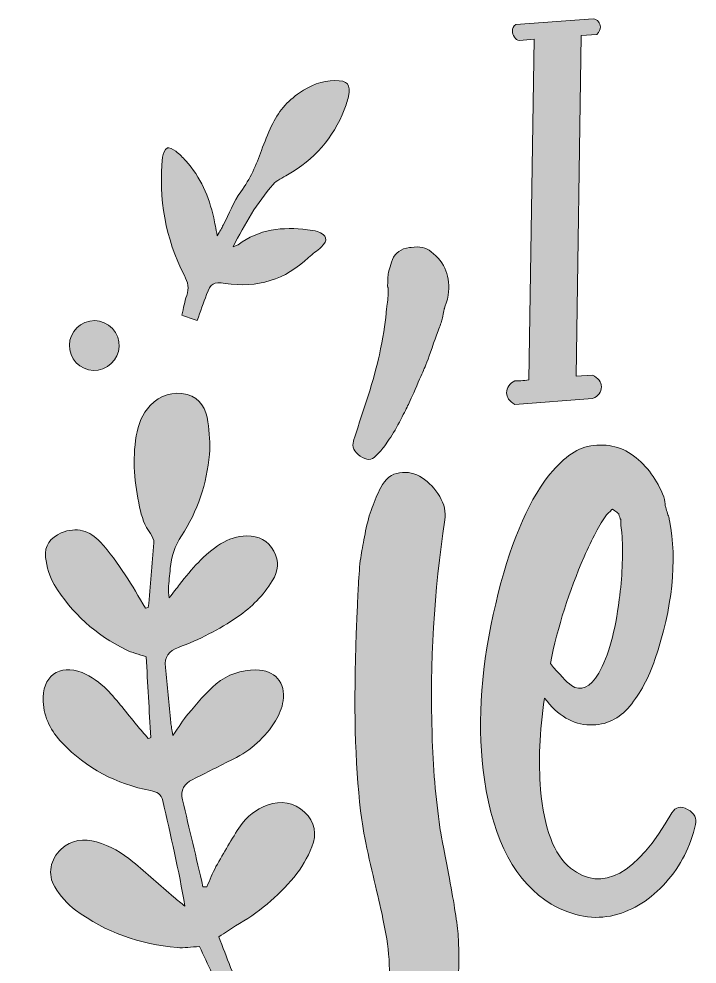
# Model space of a CAD drawing. Header units: inches. Extents: x 221 to 859, y -1029 to -51.
# Drawn here: x 227.2 to 500.1, y -435.4 to -54.8 of the extents above; entities that cross this region are included whole.
import ezdxf

# ---------------------------------------------------------------- set-up
doc = ezdxf.new("R2010")
doc.units = ezdxf.units.IN
doc.header["$MEASUREMENT"] = 0
doc.layers.add('Layer 1', color=7, linetype='Continuous')

# ---------------------------------------------------------------- blocks, each defined once
blk = doc.blocks.new('block 2')
at = {"layer": 'Layer 1', "true_color": 0xffffff}
h = blk.add_hatch(color=7, dxfattribs=at)
h.dxf.hatch_style = 2
edge = h.paths.add_edge_path()
edge.add_spline(control_points=[(426.79, -210.06), (426.79, -210.06), (458.1, -207.71), (458.1, -207.71), (460.45, -206.67), (461.62, -205.07), (461.62, -202.92), (461.62, -200.96), (460.41, -199.4), (458, -198.22), (458, -198.22), (451.45, -198.62), (451.45, -198.62), (451.45, -198.62), (453.5, -61.54), (453.5, -61.54), (453.5, -61.54), (459.76, -61.06), (459.76, -61.06), (460.74, -60.01), (461.23, -59), (461.23, -58.02), (461.23, -57.24), (460.97, -56.54), (460.45, -55.92), (459.92, -55.3), (459.21, -54.93), (458.29, -54.79), (458.29, -54.79), (427.18, -57.04), (427.18, -57.04), (426.27, -57.76), (425.81, -58.64), (425.81, -59.69), (425.81, -60.53), (426.07, -61.35), (426.59, -62.13), (427.12, -62.91), (427.8, -63.37), (428.65, -63.5), (428.65, -63.5), (434.52, -62.91), (434.52, -62.91), (434.52, -62.91), (432.46, -200.18), (432.46, -200.18), (430.05, -200.44), (428.16, -200.57), (426.79, -200.57), (425.81, -201.03), (425.01, -201.68), (424.39, -202.53), (423.77, -203.38), (423.46, -204.32), (423.46, -205.37), (423.46, -207.19), (424.57, -208.76), (426.79, -210.06)], knot_values=[0, 0, 0, 0, 1, 1, 1, 2, 2, 2, 3, 3, 3, 4, 4, 4, 5, 5, 5, 6, 6, 6, 7, 7, 7, 8, 8, 8, 9, 9, 9, 10, 10, 10, 11, 11, 11, 12, 12, 12, 13, 13, 13, 14, 14, 14, 15, 15, 15, 16, 16, 16, 17, 17, 17, 18, 18, 18, 19, 19, 19, 19], degree=3, periodic=1)
h = blk.add_hatch(color=7, dxfattribs=at)
h.dxf.hatch_style = 2
edge = h.paths.add_edge_path()
edge.add_spline(control_points=[(294.73, -166.19), (293.9, -168.55), (293.5, -171.07), (292.75, -174.16), (294.79, -174.87), (296.69, -175.52), (298.91, -176.29), (300.3, -172.45), (301.45, -169.12), (302.71, -165.84), (304.49, -161.23), (305.41, -160.53), (310.28, -161.28), (323.19, -163.27), (334.33, -159.86), (343.8, -150.85), (345.38, -149.35), (347.29, -148.18), (348.88, -146.68), (351.77, -143.94), (351.2, -141.7), (347.34, -140.45), (346.07, -140.04), (344.7, -139.87), (343.37, -139.7), (333.34, -138.41), (323.8, -139.47), (315.4, -145.74), (315.04, -146.01), (314.53, -146.08), (313.37, -146.53), (318.18, -137.28), (323.06, -128.86), (329.49, -121.47), (330.98, -119.77), (333.32, -118.77), (335.36, -117.59), (345.97, -111.45), (353.68, -102.8), (358.17, -91.35), (358.84, -89.63), (359.42, -87.84), (359.81, -86.04), (360.86, -81.13), (359.52, -79.57), (354.36, -79.64), (349.12, -79.71), (344.43, -81.58), (340.19, -84.5), (335.23, -87.92), (331.4, -92.4), (328.88, -97.9), (327.41, -101.12), (326.02, -104.4), (324.85, -107.75), (322.78, -113.67), (320.26, -119.25), (316.49, -124.41), (313.55, -128.45), (311.76, -133.34), (309.43, -137.83), (308.82, -139.02), (308.13, -140.16), (307.01, -142.15), (306.44, -139.19), (306.06, -137.03), (305.59, -134.89), (303.7, -126.34), (300.3, -118.52), (294.36, -111.96), (293.12, -110.58), (291.82, -109.22), (290.35, -108.11), (289.36, -107.36), (287.46, -106.34), (286.95, -106.73), (285.93, -107.5), (285.18, -109.12), (285.04, -110.47), (283.31, -127.19), (286.12, -143.15), (293.79, -158.11), (295.22, -160.91), (295.77, -163.25), (294.73, -166.19)], knot_values=[0, 0, 0, 0, 1, 1, 1, 2, 2, 2, 3, 3, 3, 4, 4, 4, 5, 5, 5, 6, 6, 6, 7, 7, 7, 8, 8, 8, 9, 9, 9, 10, 10, 10, 11, 11, 11, 12, 12, 12, 13, 13, 13, 14, 14, 14, 15, 15, 15, 16, 16, 16, 17, 17, 17, 18, 18, 18, 19, 19, 19, 20, 20, 20, 21, 21, 21, 22, 22, 22, 23, 23, 23, 24, 24, 24, 25, 25, 25, 26, 26, 26, 27, 27, 27, 28, 28, 28, 28], degree=3, periodic=1)
h = blk.add_hatch(color=7, dxfattribs=at)
h.dxf.hatch_style = 2
edge = h.paths.add_edge_path()
edge.add_spline(control_points=[(364.59, -230.87), (367.08, -232.64), (369.18, -232.61), (370.88, -230.77), (372.58, -228.93), (373.44, -228.01), (373.44, -228.01), (373.44, -228.01), (374.19, -226.97), (375.7, -224.87), (377.2, -222.77), (378.75, -220.22), (380.32, -217.2), (381.89, -214.19), (383.01, -211.99), (383.66, -210.61), (384.32, -209.24), (385.53, -206.55), (387.3, -202.55), (389.07, -198.55), (390.08, -196.23), (390.35, -195.57), (391.14, -194), (392.38, -190.59), (394.09, -185.34), (394.35, -184.56), (394.87, -183.15), (395.66, -181.12), (396.44, -179.09), (397.03, -177.41), (397.43, -176.1), (397.56, -175.58), (397.72, -174.79), (397.92, -173.74), (398.12, -172.69), (398.28, -171.91), (398.41, -171.38), (398.41, -171.38), (398.41, -171.78), (398.41, -171.78), (398.41, -171.78), (398.8, -170.4), (398.8, -170.4), (398.8, -170.4), (399.2, -169.22), (399.2, -169.22), (399.59, -168.17), (399.85, -167.12), (399.98, -166.07), (401.03, -158.73), (398.74, -152.9), (393.1, -148.57), (391.14, -146.87), (388.45, -146.28), (385.04, -146.8), (385.04, -146.8), (384.45, -146.8), (384.45, -146.8), (380.91, -147.33), (378.62, -148.97), (377.57, -151.72), (376.52, -154.6), (375.93, -156.7), (375.8, -158.01), (375.67, -158.93), (375.6, -160.37), (375.6, -162.34), (375.6, -162.86), (375.67, -163.12), (375.8, -163.12), (375.93, -164.44), (375.83, -166.34), (375.5, -168.83), (375.17, -171.32), (375.01, -172.83), (375.01, -173.35), (374.62, -177.81), (373.7, -183.38), (372.26, -190.06), (371.47, -194), (369.9, -199.77), (367.54, -207.37), (364.13, -217.72), (362.23, -223.56), (361.84, -224.87), (361.18, -227.1), (362.1, -229.1), (364.59, -230.87)], knot_values=[0, 0, 0, 0, 1, 1, 1, 2, 2, 2, 3, 3, 3, 4, 4, 4, 5, 5, 5, 6, 6, 6, 7, 7, 7, 8, 8, 8, 9, 9, 9, 10, 10, 10, 11, 11, 11, 12, 12, 12, 13, 13, 13, 14, 14, 14, 15, 15, 15, 16, 16, 16, 17, 17, 17, 18, 18, 18, 19, 19, 19, 20, 20, 20, 21, 21, 21, 22, 22, 22, 23, 23, 23, 24, 24, 24, 25, 25, 25, 26, 26, 26, 27, 27, 27, 28, 28, 28, 29, 29, 29, 29], degree=3, periodic=1)
h = blk.add_hatch(color=7, dxfattribs=at)
h.dxf.hatch_style = 2
edge = h.paths.add_edge_path()
edge.add_spline(control_points=[(261.04, -195.67), (266.16, -193.72), (268.8, -188.01), (266.96, -182.89), (265.06, -177.62), (258.92, -174.89), (253.75, -177.02), (248.72, -179.09), (246.19, -184.95), (248.17, -189.96), (250.18, -195.05), (255.95, -197.61), (261.04, -195.67)], knot_values=[0, 0, 0, 0, 1, 1, 1, 2, 2, 2, 3, 3, 3, 4, 4, 4, 4], degree=3, periodic=1)
h = blk.add_hatch(color=7, dxfattribs=at)
h.dxf.hatch_style = 2
edge = h.paths.add_edge_path()
edge.add_spline(control_points=[(274.66, -339.15), (270.66, -334.36), (266.94, -329.29), (262.57, -324.86), (259.79, -322.05), (256.32, -319.52), (252.68, -318.03), (243.46, -314.25), (236.33, -319.73), (236.94, -329.7), (237.35, -336.23), (240.13, -341.73), (244.61, -346.37), (254.42, -356.53), (266.33, -362.91), (280.16, -365.57), (282.77, -366.07), (284.46, -366.79), (285.1, -369.63), (288.26, -383.59), (291.56, -397.53), (294.03, -412.1), (292.53, -410.89), (291, -409.71), (289.54, -408.45), (284.04, -403.71), (278.67, -398.82), (273.04, -394.23), (268.71, -390.69), (263.95, -387.73), (258.46, -386.23), (253.27, -384.82), (248.4, -385.25), (244.25, -389.11), (239.9, -393.17), (238.52, -399.31), (241.67, -404.34), (243.87, -407.83), (246.7, -411.23), (250, -413.67), (262.09, -422.64), (275.88, -427.46), (290.85, -428.76), (293.67, -429), (296.55, -428.52), (299.93, -428.34), (303.15, -435.34), (306.52, -442.66), (310.08, -450.38), (312.24, -450), (314.31, -449.64), (317.13, -449.15), (313.9, -440.72), (310.85, -432.74), (307.66, -424.41), (310.2, -422.76), (312.23, -421.31), (314.37, -420.07), (323.38, -414.86), (331.35, -408.33), (337.95, -400.34), (340.92, -396.76), (343.37, -392.55), (345.14, -388.24), (347.19, -383.24), (346.37, -378.14), (342.17, -374.26), (337.81, -370.24), (332.74, -369.31), (327.12, -371.46), (322.71, -373.14), (319, -375.89), (316.41, -379.68), (312.81, -384.96), (309.67, -390.57), (306.52, -396.15), (305.06, -398.74), (304.04, -401.59), (302.83, -404.32), (302.32, -404.3), (301.81, -404.29), (301.29, -404.27), (298.55, -392.61), (295.82, -380.95), (293.05, -369.29), (292.13, -365.38), (293.63, -362.8), (297.15, -361.07), (302.61, -358.39), (307.99, -355.56), (313.44, -352.86), (320.59, -349.31), (326.34, -344.16), (330.51, -337.42), (331.98, -335.04), (333.11, -332.21), (333.53, -329.46), (334.67, -322.02), (330.17, -316.94), (322.6, -316.93), (316.67, -316.93), (311.08, -318.8), (306.63, -322.55), (302.43, -326.11), (298.9, -330.49), (295.29, -334.7), (293.23, -337.1), (291.6, -339.87), (289.2, -343.3), (288.8, -340.92), (288.47, -339.52), (288.33, -338.11), (287.6, -330.72), (287, -323.31), (286.18, -315.93), (285.7, -311.69), (287.54, -309.34), (291.39, -307.89), (299.8, -304.73), (307.81, -300.72), (315.23, -295.62), (320.87, -291.75), (325.53, -286.93), (329.18, -281.11), (331.66, -277.18), (331.97, -273.21), (329.81, -269.11), (327.51, -264.75), (323.64, -263), (318.92, -262.99), (315.12, -262.98), (311.64, -264.16), (308.4, -266.21), (301.7, -270.44), (296.67, -276.33), (291.9, -282.5), (290.67, -284.1), (289.44, -285.71), (287.72, -287.96), (287.54, -286.25), (287.29, -285.21), (287.36, -284.19), (287.53, -281.49), (287.87, -278.81), (288.11, -276.12), (288.52, -271.34), (289.95, -267.07), (292.66, -262.93), (299.14, -253.01), (302.9, -241.96), (303.88, -230.14), (304.23, -225.82), (303.84, -221.38), (303.28, -217.05), (302.63, -211.91), (300.3, -207.48), (294.89, -206.06), (289.23, -204.57), (284.14, -206.37), (280.06, -210.47), (276.72, -213.82), (275.25, -218.18), (274.45, -222.74), (272.76, -232.39), (273.78, -241.92), (275.78, -251.41), (276.59, -255.25), (277.72, -258.89), (280.17, -262.07), (280.94, -263.07), (281.61, -264.54), (281.52, -265.74), (280.89, -274.44), (280.06, -283.13), (279.29, -291.81), (278.9, -291.88), (278.5, -291.95), (278.11, -292.02), (275.42, -287.57), (272.9, -283), (269.98, -278.7), (266.87, -274.11), (263.72, -269.45), (259.95, -265.41), (255.75, -260.93), (250.39, -259.15), (244.26, -261.78), (239.85, -263.67), (237.36, -266.85), (237.97, -271.66), (238.45, -275.41), (239.5, -279.42), (241.45, -282.61), (248.45, -294.12), (258.22, -302.85), (270.32, -308.83), (272.71, -310.01), (275.37, -310.63), (278.43, -311.69), (279.04, -322.41), (279.65, -333.28), (280.26, -344.16), (279.92, -344.31), (279.57, -344.46), (279.23, -344.61), (277.7, -342.79), (276.18, -340.97), (274.66, -339.15)], knot_values=[0, 0, 0, 0, 1, 1, 1, 2, 2, 2, 3, 3, 3, 4, 4, 4, 5, 5, 5, 6, 6, 6, 7, 7, 7, 8, 8, 8, 9, 9, 9, 10, 10, 10, 11, 11, 11, 12, 12, 12, 13, 13, 13, 14, 14, 14, 15, 15, 15, 16, 16, 16, 17, 17, 17, 18, 18, 18, 19, 19, 19, 20, 20, 20, 21, 21, 21, 22, 22, 22, 23, 23, 23, 24, 24, 24, 25, 25, 25, 26, 26, 26, 27, 27, 27, 28, 28, 28, 29, 29, 29, 30, 30, 30, 31, 31, 31, 32, 32, 32, 33, 33, 33, 34, 34, 34, 35, 35, 35, 36, 36, 36, 37, 37, 37, 38, 38, 38, 39, 39, 39, 40, 40, 40, 41, 41, 41, 42, 42, 42, 43, 43, 43, 44, 44, 44, 45, 45, 45, 46, 46, 46, 47, 47, 47, 48, 48, 48, 49, 49, 49, 50, 50, 50, 51, 51, 51, 52, 52, 52, 53, 53, 53, 54, 54, 54, 55, 55, 55, 56, 56, 56, 57, 57, 57, 58, 58, 58, 59, 59, 59, 60, 60, 60, 61, 61, 61, 62, 62, 62, 63, 63, 63, 64, 64, 64, 65, 65, 65, 66, 66, 66, 67, 67, 67, 68, 68, 68, 69, 69, 69, 69], degree=3, periodic=1)
h = blk.add_hatch(color=7, dxfattribs=at)
h.dxf.hatch_style = 2
edge = h.paths.add_edge_path()
edge.add_spline(control_points=[(441.47, -411.28), (450.39, -416.26), (458.81, -417.74), (466.74, -415.71), (474.67, -413.68), (481.62, -409.29), (487.59, -402.53), (493.55, -395.78), (497.52, -388.01), (499.48, -379.23), (500.14, -376.74), (499.09, -374.71), (496.34, -373.13), (493.58, -371.56), (491.49, -372.02), (490.04, -374.51), (475.62, -399.42), (461.99, -406.83), (449.14, -396.73), (442.59, -391.49), (438.59, -380.94), (437.15, -365.07), (436.23, -354.19), (436.76, -341.94), (438.72, -328.3), (444.1, -335.38), (450.19, -338.99), (457.01, -339.12), (463.43, -339.25), (468.77, -336.73), (473.04, -331.55), (477.29, -326.37), (480.67, -320.11), (483.16, -312.77), (490.24, -291.79), (492.21, -273.11), (489.06, -256.72), (488.93, -256.2), (488.77, -255.61), (488.57, -254.95), (488.37, -254.3), (488.14, -253.55), (487.88, -252.69), (487.62, -251.84), (487.42, -251.22), (487.29, -250.83), (487.29, -249.91), (487.1, -248.73), (486.7, -247.29), (484.08, -240.34), (480.05, -234.83), (474.61, -230.77), (469.17, -226.71), (462.97, -225.46), (456.03, -227.03), (450.39, -228.34), (444.62, -233), (438.72, -240.99), (430.2, -252.92), (423.32, -270.82), (418.08, -294.68), (412.83, -318.8), (411.65, -340.95), (414.53, -361.14), (418.21, -385.92), (427.19, -402.63), (441.47, -411.28)], knot_values=[0, 0, 0, 0, 1, 1, 1, 2, 2, 2, 3, 3, 3, 4, 4, 4, 5, 5, 5, 6, 6, 6, 7, 7, 7, 8, 8, 8, 9, 9, 9, 10, 10, 10, 11, 11, 11, 12, 12, 12, 13, 13, 13, 14, 14, 14, 15, 15, 15, 16, 16, 16, 17, 17, 17, 18, 18, 18, 19, 19, 19, 20, 20, 20, 21, 21, 21, 22, 22, 22, 22], degree=3, periodic=1)
edge = h.paths.add_edge_path()
edge.add_spline(control_points=[(454.65, -271.47), (457.93, -264), (460.94, -258.36), (463.7, -254.56), (463.7, -254.56), (463.89, -254.17), (463.89, -254.17), (464.15, -254.04), (464.51, -253.74), (464.97, -253.28), (465.43, -252.82), (465.79, -252.47), (466.05, -252.2), (467.5, -253.25), (468.35, -253.84), (468.61, -253.97), (468.61, -254.24), (468.68, -254.56), (468.81, -254.95), (468.94, -255.35), (469.07, -255.68), (469.2, -255.94), (469.2, -256.07), (469.26, -256.2), (469.4, -256.33), (469.4, -256.33), (469.4, -256.72), (469.4, -256.72), (469.4, -257.38), (469.46, -258.4), (469.59, -259.77), (469.72, -261.15), (469.86, -262.17), (469.99, -262.82), (470.38, -271.21), (469.99, -279.8), (468.81, -288.58), (467.23, -301.43), (464.48, -311.32), (460.55, -318.27), (457.01, -324.17), (453.34, -325.81), (449.54, -323.19), (447.57, -321.75), (444.75, -318.8), (441.08, -314.34), (444.1, -299.53), (448.62, -285.24), (454.65, -271.47)], knot_values=[0, 0, 0, 0, 1, 1, 1, 2, 2, 2, 3, 3, 3, 4, 4, 4, 5, 5, 5, 6, 6, 6, 7, 7, 7, 8, 8, 8, 9, 9, 9, 10, 10, 10, 11, 11, 11, 12, 12, 12, 13, 13, 13, 14, 14, 14, 15, 15, 15, 16, 16, 16, 16], degree=3, periodic=1)
h = blk.add_hatch(color=7, dxfattribs=at)
h.dxf.hatch_style = 2
edge = h.paths.add_edge_path()
edge.add_spline(control_points=[(259.39, -517.66), (275.64, -523.82), (292.59, -525.95), (310.22, -524.06), (327.85, -522.15), (344.27, -517.2), (359.48, -509.21), (375.34, -500.82), (387.1, -488.99), (394.77, -473.72), (402.44, -458.44), (405.49, -441.63), (403.92, -423.28), (403.39, -417.64), (402.11, -409.55), (400.08, -398.99), (398.05, -388.44), (396.9, -382.25), (396.64, -380.41), (394.94, -368.61), (393.89, -356.09), (393.49, -342.85), (392.58, -314.27), (394.28, -285.5), (398.61, -256.53), (399.13, -253.38), (398.44, -250.23), (396.54, -247.09), (394.64, -243.94), (392.28, -241.45), (389.46, -239.62), (386.64, -237.78), (383.63, -237.09), (380.42, -237.55), (377.2, -238.01), (374.68, -240.01), (372.85, -243.55), (371.54, -246.04), (370.36, -248.73), (369.31, -251.61), (368.26, -254.5), (367.41, -257.61), (366.75, -260.95), (366.1, -264.3), (365.54, -267.24), (365.08, -269.8), (364.62, -272.36), (364.26, -275.7), (364, -279.83), (363.74, -283.96), (363.58, -287.01), (363.51, -288.97), (363.44, -290.94), (363.31, -294.18), (363.11, -298.71), (362.92, -303.23), (362.82, -306.15), (362.82, -307.46), (361.9, -335.51), (362.69, -358.78), (365.18, -377.26), (365.84, -381.72), (366.85, -387), (368.23, -393.09), (369.6, -399.19), (370.88, -404.69), (372.06, -409.61), (373.24, -414.53), (374.29, -419.74), (375.21, -425.24), (376.12, -430.75), (376.49, -436.29), (376.29, -441.86), (376.09, -447.43), (375.27, -452.77), (373.83, -457.89), (371.86, -464.97), (368.55, -471.39), (363.9, -477.16), (359.25, -482.92), (353.74, -487.64), (347.38, -491.31), (341.03, -494.98), (334.44, -497.97), (327.62, -500.26), (320.81, -502.55), (313.66, -504.23), (306.19, -505.28), (284.16, -508.55), (266.99, -506.13), (254.67, -498), (247.98, -493.54), (243.82, -487.38), (242.18, -479.52), (240.54, -471.65), (242.41, -464.57), (247.78, -458.28), (250.02, -455.79), (249.82, -453.2), (247.2, -450.51), (244.57, -447.82), (241.95, -447.53), (239.33, -449.63), (234.09, -453.95), (230.61, -459.39), (228.91, -465.95), (227.21, -472.5), (227.33, -478.99), (229.3, -485.42), (233.23, -499.83), (243.26, -510.59), (259.39, -517.66)], knot_values=[0, 0, 0, 0, 1, 1, 1, 2, 2, 2, 3, 3, 3, 4, 4, 4, 5, 5, 5, 6, 6, 6, 7, 7, 7, 8, 8, 8, 9, 9, 9, 10, 10, 10, 11, 11, 11, 12, 12, 12, 13, 13, 13, 14, 14, 14, 15, 15, 15, 16, 16, 16, 17, 17, 17, 18, 18, 18, 19, 19, 19, 20, 20, 20, 21, 21, 21, 22, 22, 22, 23, 23, 23, 24, 24, 24, 25, 25, 25, 26, 26, 26, 27, 27, 27, 28, 28, 28, 29, 29, 29, 30, 30, 30, 31, 31, 31, 32, 32, 32, 33, 33, 33, 34, 34, 34, 35, 35, 35, 36, 36, 36, 37, 37, 37, 37], degree=3, periodic=1)
at = {"layer": 'Layer 1', "lineweight": 0}
for points, knots in [([(426.79, -210.06), (426.79, -210.06), (458.1, -207.71), (458.1, -207.71), (460.45, -206.67), (461.62, -205.07), (461.62, -202.92), (461.62, -200.96), (460.41, -199.4), (458, -198.22), (458, -198.22), (451.45, -198.62), (451.45, -198.62), (451.45, -198.62), (453.5, -61.54), (453.5, -61.54), (453.5, -61.54), (459.76, -61.06), (459.76, -61.06), (460.74, -60.01), (461.23, -59), (461.23, -58.02), (461.23, -57.24), (460.97, -56.54), (460.45, -55.92), (459.92, -55.3), (459.21, -54.93), (458.29, -54.79), (458.29, -54.79), (427.18, -57.04), (427.18, -57.04), (426.27, -57.76), (425.81, -58.64), (425.81, -59.69), (425.81, -60.53), (426.07, -61.35), (426.59, -62.13), (427.12, -62.91), (427.8, -63.37), (428.65, -63.5), (428.65, -63.5), (434.52, -62.91), (434.52, -62.91), (434.52, -62.91), (432.46, -200.18), (432.46, -200.18), (430.05, -200.44), (428.16, -200.57), (426.79, -200.57), (425.81, -201.03), (425.01, -201.68), (424.39, -202.53), (423.77, -203.38), (423.46, -204.32), (423.46, -205.37), (423.46, -207.19), (424.57, -208.76), (426.79, -210.06)], [0, 0, 0, 0, 1, 1, 1, 2, 2, 2, 3, 3, 3, 4, 4, 4, 5, 5, 5, 6, 6, 6, 7, 7, 7, 8, 8, 8, 9, 9, 9, 10, 10, 10, 11, 11, 11, 12, 12, 12, 13, 13, 13, 14, 14, 14, 15, 15, 15, 16, 16, 16, 17, 17, 17, 18, 18, 18, 19, 19, 19, 19]), ([(294.73, -166.19), (293.9, -168.55), (293.5, -171.07), (292.75, -174.16), (294.79, -174.87), (296.69, -175.52), (298.91, -176.29), (300.3, -172.45), (301.45, -169.12), (302.71, -165.84), (304.49, -161.23), (305.41, -160.53), (310.28, -161.28), (323.19, -163.27), (334.33, -159.86), (343.8, -150.85), (345.38, -149.35), (347.29, -148.18), (348.88, -146.68), (351.77, -143.94), (351.2, -141.7), (347.34, -140.45), (346.07, -140.04), (344.7, -139.87), (343.37, -139.7), (333.34, -138.41), (323.8, -139.47), (315.4, -145.74), (315.04, -146.01), (314.53, -146.08), (313.37, -146.53), (318.18, -137.28), (323.06, -128.86), (329.49, -121.47), (330.98, -119.77), (333.32, -118.77), (335.36, -117.59), (345.97, -111.45), (353.68, -102.8), (358.17, -91.35), (358.84, -89.63), (359.42, -87.84), (359.81, -86.04), (360.86, -81.13), (359.52, -79.57), (354.36, -79.64), (349.12, -79.71), (344.43, -81.58), (340.19, -84.5), (335.23, -87.92), (331.4, -92.4), (328.88, -97.9), (327.41, -101.12), (326.02, -104.4), (324.85, -107.75), (322.78, -113.67), (320.26, -119.25), (316.49, -124.41), (313.55, -128.45), (311.76, -133.34), (309.43, -137.83), (308.82, -139.02), (308.13, -140.16), (307.01, -142.15), (306.44, -139.19), (306.06, -137.03), (305.59, -134.89), (303.7, -126.34), (300.3, -118.52), (294.36, -111.96), (293.12, -110.58), (291.82, -109.22), (290.35, -108.11), (289.36, -107.36), (287.46, -106.34), (286.95, -106.73), (285.93, -107.5), (285.18, -109.12), (285.04, -110.47), (283.31, -127.19), (286.12, -143.15), (293.79, -158.11), (295.22, -160.91), (295.77, -163.25), (294.73, -166.19)], [0, 0, 0, 0, 1, 1, 1, 2, 2, 2, 3, 3, 3, 4, 4, 4, 5, 5, 5, 6, 6, 6, 7, 7, 7, 8, 8, 8, 9, 9, 9, 10, 10, 10, 11, 11, 11, 12, 12, 12, 13, 13, 13, 14, 14, 14, 15, 15, 15, 16, 16, 16, 17, 17, 17, 18, 18, 18, 19, 19, 19, 20, 20, 20, 21, 21, 21, 22, 22, 22, 23, 23, 23, 24, 24, 24, 25, 25, 25, 26, 26, 26, 27, 27, 27, 28, 28, 28, 28]), ([(364.59, -230.87), (367.08, -232.64), (369.18, -232.61), (370.88, -230.77), (372.58, -228.93), (373.44, -228.01), (373.44, -228.01), (373.44, -228.01), (374.19, -226.97), (375.7, -224.87), (377.2, -222.77), (378.75, -220.22), (380.32, -217.2), (381.89, -214.19), (383.01, -211.99), (383.66, -210.61), (384.32, -209.24), (385.53, -206.55), (387.3, -202.55), (389.07, -198.55), (390.08, -196.23), (390.35, -195.57), (391.14, -194), (392.38, -190.59), (394.09, -185.34), (394.35, -184.56), (394.87, -183.15), (395.66, -181.12), (396.44, -179.09), (397.03, -177.41), (397.43, -176.1), (397.56, -175.58), (397.72, -174.79), (397.92, -173.74), (398.12, -172.69), (398.28, -171.91), (398.41, -171.38), (398.41, -171.38), (398.41, -171.78), (398.41, -171.78), (398.41, -171.78), (398.8, -170.4), (398.8, -170.4), (398.8, -170.4), (399.2, -169.22), (399.2, -169.22), (399.59, -168.17), (399.85, -167.12), (399.98, -166.07), (401.03, -158.73), (398.74, -152.9), (393.1, -148.57), (391.14, -146.87), (388.45, -146.28), (385.04, -146.8), (385.04, -146.8), (384.45, -146.8), (384.45, -146.8), (380.91, -147.33), (378.62, -148.97), (377.57, -151.72), (376.52, -154.6), (375.93, -156.7), (375.8, -158.01), (375.67, -158.93), (375.6, -160.37), (375.6, -162.34), (375.6, -162.86), (375.67, -163.12), (375.8, -163.12), (375.93, -164.44), (375.83, -166.34), (375.5, -168.83), (375.17, -171.32), (375.01, -172.83), (375.01, -173.35), (374.62, -177.81), (373.7, -183.38), (372.26, -190.06), (371.47, -194), (369.9, -199.77), (367.54, -207.37), (364.13, -217.72), (362.23, -223.56), (361.84, -224.87), (361.18, -227.1), (362.1, -229.1), (364.59, -230.87)], [0, 0, 0, 0, 1, 1, 1, 2, 2, 2, 3, 3, 3, 4, 4, 4, 5, 5, 5, 6, 6, 6, 7, 7, 7, 8, 8, 8, 9, 9, 9, 10, 10, 10, 11, 11, 11, 12, 12, 12, 13, 13, 13, 14, 14, 14, 15, 15, 15, 16, 16, 16, 17, 17, 17, 18, 18, 18, 19, 19, 19, 20, 20, 20, 21, 21, 21, 22, 22, 22, 23, 23, 23, 24, 24, 24, 25, 25, 25, 26, 26, 26, 27, 27, 27, 28, 28, 28, 29, 29, 29, 29]), ([(261.04, -195.67), (266.16, -193.72), (268.8, -188.01), (266.96, -182.89), (265.06, -177.62), (258.92, -174.89), (253.75, -177.02), (248.72, -179.09), (246.19, -184.95), (248.17, -189.96), (250.18, -195.05), (255.95, -197.61), (261.04, -195.67)], [0, 0, 0, 0, 1, 1, 1, 2, 2, 2, 3, 3, 3, 4, 4, 4, 4]), ([(274.66, -339.15), (270.66, -334.36), (266.94, -329.29), (262.57, -324.86), (259.79, -322.05), (256.32, -319.52), (252.68, -318.03), (243.46, -314.25), (236.33, -319.73), (236.94, -329.7), (237.35, -336.23), (240.13, -341.73), (244.61, -346.37), (254.42, -356.53), (266.33, -362.91), (280.16, -365.57), (282.77, -366.07), (284.46, -366.79), (285.1, -369.63), (288.26, -383.59), (291.56, -397.53), (294.03, -412.1), (292.53, -410.89), (291, -409.71), (289.54, -408.45), (284.04, -403.71), (278.67, -398.82), (273.04, -394.23), (268.71, -390.69), (263.95, -387.73), (258.46, -386.23), (253.27, -384.82), (248.4, -385.25), (244.25, -389.11), (239.9, -393.17), (238.52, -399.31), (241.67, -404.34), (243.87, -407.83), (246.7, -411.23), (250, -413.67), (262.09, -422.64), (275.88, -427.46), (290.85, -428.76), (293.67, -429), (296.55, -428.52), (299.93, -428.34), (303.15, -435.34), (306.52, -442.66), (310.08, -450.38), (312.24, -450), (314.31, -449.64), (317.13, -449.15), (313.9, -440.72), (310.85, -432.74), (307.66, -424.41), (310.2, -422.76), (312.23, -421.31), (314.37, -420.07), (323.38, -414.86), (331.35, -408.33), (337.95, -400.34), (340.92, -396.76), (343.37, -392.55), (345.14, -388.24), (347.19, -383.24), (346.37, -378.14), (342.17, -374.26), (337.81, -370.24), (332.74, -369.31), (327.12, -371.46), (322.71, -373.14), (319, -375.89), (316.41, -379.68), (312.81, -384.96), (309.67, -390.57), (306.52, -396.15), (305.06, -398.74), (304.04, -401.59), (302.83, -404.32), (302.32, -404.3), (301.81, -404.29), (301.29, -404.27), (298.55, -392.61), (295.82, -380.95), (293.05, -369.29), (292.13, -365.38), (293.63, -362.8), (297.15, -361.07), (302.61, -358.39), (307.99, -355.56), (313.44, -352.86), (320.59, -349.31), (326.34, -344.16), (330.51, -337.42), (331.98, -335.04), (333.11, -332.21), (333.53, -329.46), (334.67, -322.02), (330.17, -316.94), (322.6, -316.93), (316.67, -316.93), (311.08, -318.8), (306.63, -322.55), (302.43, -326.11), (298.9, -330.49), (295.29, -334.7), (293.23, -337.1), (291.6, -339.87), (289.2, -343.3), (288.8, -340.92), (288.47, -339.52), (288.33, -338.11), (287.6, -330.72), (287, -323.31), (286.18, -315.93), (285.7, -311.69), (287.54, -309.34), (291.39, -307.89), (299.8, -304.73), (307.81, -300.72), (315.23, -295.62), (320.87, -291.75), (325.53, -286.93), (329.18, -281.11), (331.66, -277.18), (331.97, -273.21), (329.81, -269.11), (327.51, -264.75), (323.64, -263), (318.92, -262.99), (315.12, -262.98), (311.64, -264.16), (308.4, -266.21), (301.7, -270.44), (296.67, -276.33), (291.9, -282.5), (290.67, -284.1), (289.44, -285.71), (287.72, -287.96), (287.54, -286.25), (287.29, -285.21), (287.36, -284.19), (287.53, -281.49), (287.87, -278.81), (288.11, -276.12), (288.52, -271.34), (289.95, -267.07), (292.66, -262.93), (299.14, -253.01), (302.9, -241.96), (303.88, -230.14), (304.23, -225.82), (303.84, -221.38), (303.28, -217.05), (302.63, -211.91), (300.3, -207.48), (294.89, -206.06), (289.23, -204.57), (284.14, -206.37), (280.06, -210.47), (276.72, -213.82), (275.25, -218.18), (274.45, -222.74), (272.76, -232.39), (273.78, -241.92), (275.78, -251.41), (276.59, -255.25), (277.72, -258.89), (280.17, -262.07), (280.94, -263.07), (281.61, -264.54), (281.52, -265.74), (280.89, -274.44), (280.06, -283.13), (279.29, -291.81), (278.9, -291.88), (278.5, -291.95), (278.11, -292.02), (275.42, -287.57), (272.9, -283), (269.98, -278.7), (266.87, -274.11), (263.72, -269.45), (259.95, -265.41), (255.75, -260.93), (250.39, -259.15), (244.26, -261.78), (239.85, -263.67), (237.36, -266.85), (237.97, -271.66), (238.45, -275.41), (239.5, -279.42), (241.45, -282.61), (248.45, -294.12), (258.22, -302.85), (270.32, -308.83), (272.71, -310.01), (275.37, -310.63), (278.43, -311.69), (279.04, -322.41), (279.65, -333.28), (280.26, -344.16), (279.92, -344.31), (279.57, -344.46), (279.23, -344.61), (277.7, -342.79), (276.18, -340.97), (274.66, -339.15)], [0, 0, 0, 0, 1, 1, 1, 2, 2, 2, 3, 3, 3, 4, 4, 4, 5, 5, 5, 6, 6, 6, 7, 7, 7, 8, 8, 8, 9, 9, 9, 10, 10, 10, 11, 11, 11, 12, 12, 12, 13, 13, 13, 14, 14, 14, 15, 15, 15, 16, 16, 16, 17, 17, 17, 18, 18, 18, 19, 19, 19, 20, 20, 20, 21, 21, 21, 22, 22, 22, 23, 23, 23, 24, 24, 24, 25, 25, 25, 26, 26, 26, 27, 27, 27, 28, 28, 28, 29, 29, 29, 30, 30, 30, 31, 31, 31, 32, 32, 32, 33, 33, 33, 34, 34, 34, 35, 35, 35, 36, 36, 36, 37, 37, 37, 38, 38, 38, 39, 39, 39, 40, 40, 40, 41, 41, 41, 42, 42, 42, 43, 43, 43, 44, 44, 44, 45, 45, 45, 46, 46, 46, 47, 47, 47, 48, 48, 48, 49, 49, 49, 50, 50, 50, 51, 51, 51, 52, 52, 52, 53, 53, 53, 54, 54, 54, 55, 55, 55, 56, 56, 56, 57, 57, 57, 58, 58, 58, 59, 59, 59, 60, 60, 60, 61, 61, 61, 62, 62, 62, 63, 63, 63, 64, 64, 64, 65, 65, 65, 66, 66, 66, 67, 67, 67, 68, 68, 68, 69, 69, 69, 69]), ([(441.47, -411.28), (450.39, -416.26), (458.81, -417.74), (466.74, -415.71), (474.67, -413.68), (481.62, -409.29), (487.59, -402.53), (493.55, -395.78), (497.52, -388.01), (499.48, -379.23), (500.14, -376.74), (499.09, -374.71), (496.34, -373.13), (493.58, -371.56), (491.49, -372.02), (490.04, -374.51), (475.62, -399.42), (461.99, -406.83), (449.14, -396.73), (442.59, -391.49), (438.59, -380.94), (437.15, -365.07), (436.23, -354.19), (436.76, -341.94), (438.72, -328.3), (444.1, -335.38), (450.19, -338.99), (457.01, -339.12), (463.43, -339.25), (468.77, -336.73), (473.04, -331.55), (477.29, -326.37), (480.67, -320.11), (483.16, -312.77), (490.24, -291.79), (492.21, -273.11), (489.06, -256.72), (488.93, -256.2), (488.77, -255.61), (488.57, -254.95), (488.37, -254.3), (488.14, -253.55), (487.88, -252.69), (487.62, -251.84), (487.42, -251.22), (487.29, -250.83), (487.29, -249.91), (487.1, -248.73), (486.7, -247.29), (484.08, -240.34), (480.05, -234.83), (474.61, -230.77), (469.17, -226.71), (462.97, -225.46), (456.03, -227.03), (450.39, -228.34), (444.62, -233), (438.72, -240.99), (430.2, -252.92), (423.32, -270.82), (418.08, -294.68), (412.83, -318.8), (411.65, -340.95), (414.53, -361.14), (418.21, -385.92), (427.19, -402.63), (441.47, -411.28)], [0, 0, 0, 0, 1, 1, 1, 2, 2, 2, 3, 3, 3, 4, 4, 4, 5, 5, 5, 6, 6, 6, 7, 7, 7, 8, 8, 8, 9, 9, 9, 10, 10, 10, 11, 11, 11, 12, 12, 12, 13, 13, 13, 14, 14, 14, 15, 15, 15, 16, 16, 16, 17, 17, 17, 18, 18, 18, 19, 19, 19, 20, 20, 20, 21, 21, 21, 22, 22, 22, 22]), ([(259.39, -517.66), (275.64, -523.82), (292.59, -525.95), (310.22, -524.06), (327.85, -522.15), (344.27, -517.2), (359.48, -509.21), (375.34, -500.82), (387.1, -488.99), (394.77, -473.72), (402.44, -458.44), (405.49, -441.63), (403.92, -423.28), (403.39, -417.64), (402.11, -409.55), (400.08, -398.99), (398.05, -388.44), (396.9, -382.25), (396.64, -380.41), (394.94, -368.61), (393.89, -356.09), (393.49, -342.85), (392.58, -314.27), (394.28, -285.5), (398.61, -256.53), (399.13, -253.38), (398.44, -250.23), (396.54, -247.09), (394.64, -243.94), (392.28, -241.45), (389.46, -239.62), (386.64, -237.78), (383.63, -237.09), (380.42, -237.55), (377.2, -238.01), (374.68, -240.01), (372.85, -243.55), (371.54, -246.04), (370.36, -248.73), (369.31, -251.61), (368.26, -254.5), (367.41, -257.61), (366.75, -260.95), (366.1, -264.3), (365.54, -267.24), (365.08, -269.8), (364.62, -272.36), (364.26, -275.7), (364, -279.83), (363.74, -283.96), (363.58, -287.01), (363.51, -288.97), (363.44, -290.94), (363.31, -294.18), (363.11, -298.71), (362.92, -303.23), (362.82, -306.15), (362.82, -307.46), (361.9, -335.51), (362.69, -358.78), (365.18, -377.26), (365.84, -381.72), (366.85, -387), (368.23, -393.09), (369.6, -399.19), (370.88, -404.69), (372.06, -409.61), (373.24, -414.53), (374.29, -419.74), (375.21, -425.24), (376.12, -430.75), (376.49, -436.29), (376.29, -441.86), (376.09, -447.43), (375.27, -452.77), (373.83, -457.89), (371.86, -464.97), (368.55, -471.39), (363.9, -477.16), (359.25, -482.92), (353.74, -487.64), (347.38, -491.31), (341.03, -494.98), (334.44, -497.97), (327.62, -500.26), (320.81, -502.55), (313.66, -504.23), (306.19, -505.28), (284.16, -508.55), (266.99, -506.13), (254.67, -498), (247.98, -493.54), (243.82, -487.38), (242.18, -479.52), (240.54, -471.65), (242.41, -464.57), (247.78, -458.28), (250.02, -455.79), (249.82, -453.2), (247.2, -450.51), (244.57, -447.82), (241.95, -447.53), (239.33, -449.63), (234.09, -453.95), (230.61, -459.39), (228.91, -465.95), (227.21, -472.5), (227.33, -478.99), (229.3, -485.42), (233.23, -499.83), (243.26, -510.59), (259.39, -517.66)], [0, 0, 0, 0, 1, 1, 1, 2, 2, 2, 3, 3, 3, 4, 4, 4, 5, 5, 5, 6, 6, 6, 7, 7, 7, 8, 8, 8, 9, 9, 9, 10, 10, 10, 11, 11, 11, 12, 12, 12, 13, 13, 13, 14, 14, 14, 15, 15, 15, 16, 16, 16, 17, 17, 17, 18, 18, 18, 19, 19, 19, 20, 20, 20, 21, 21, 21, 22, 22, 22, 23, 23, 23, 24, 24, 24, 25, 25, 25, 26, 26, 26, 27, 27, 27, 28, 28, 28, 29, 29, 29, 30, 30, 30, 31, 31, 31, 32, 32, 32, 33, 33, 33, 34, 34, 34, 35, 35, 35, 36, 36, 36, 37, 37, 37, 37]), ([(454.65, -271.47), (457.93, -264), (460.94, -258.36), (463.7, -254.56), (463.7, -254.56), (463.89, -254.17), (463.89, -254.17), (464.15, -254.04), (464.51, -253.74), (464.97, -253.28), (465.43, -252.82), (465.79, -252.47), (466.05, -252.2), (467.5, -253.25), (468.35, -253.84), (468.61, -253.97), (468.61, -254.24), (468.68, -254.56), (468.81, -254.95), (468.94, -255.35), (469.07, -255.68), (469.2, -255.94), (469.2, -256.07), (469.26, -256.2), (469.4, -256.33), (469.4, -256.33), (469.4, -256.72), (469.4, -256.72), (469.4, -257.38), (469.46, -258.4), (469.59, -259.77), (469.72, -261.15), (469.86, -262.17), (469.99, -262.82), (470.38, -271.21), (469.99, -279.8), (468.81, -288.58), (467.23, -301.43), (464.48, -311.32), (460.55, -318.27), (457.01, -324.17), (453.34, -325.81), (449.54, -323.19), (447.57, -321.75), (444.75, -318.8), (441.08, -314.34), (444.1, -299.53), (448.62, -285.24), (454.65, -271.47)], [0, 0, 0, 0, 1, 1, 1, 2, 2, 2, 3, 3, 3, 4, 4, 4, 5, 5, 5, 6, 6, 6, 7, 7, 7, 8, 8, 8, 9, 9, 9, 10, 10, 10, 11, 11, 11, 12, 12, 12, 13, 13, 13, 14, 14, 14, 15, 15, 15, 16, 16, 16, 16])]:
    blk.add_open_spline(points, degree=3, knots=knots, dxfattribs=at)

msp = doc.modelspace()

# ---------------------------------------------------------------- block references
at = {"layer": 'Layer 1'}
msp.add_blockref('block 2', (0, 0), dxfattribs=at)

doc.saveas('drawing.dxf')
